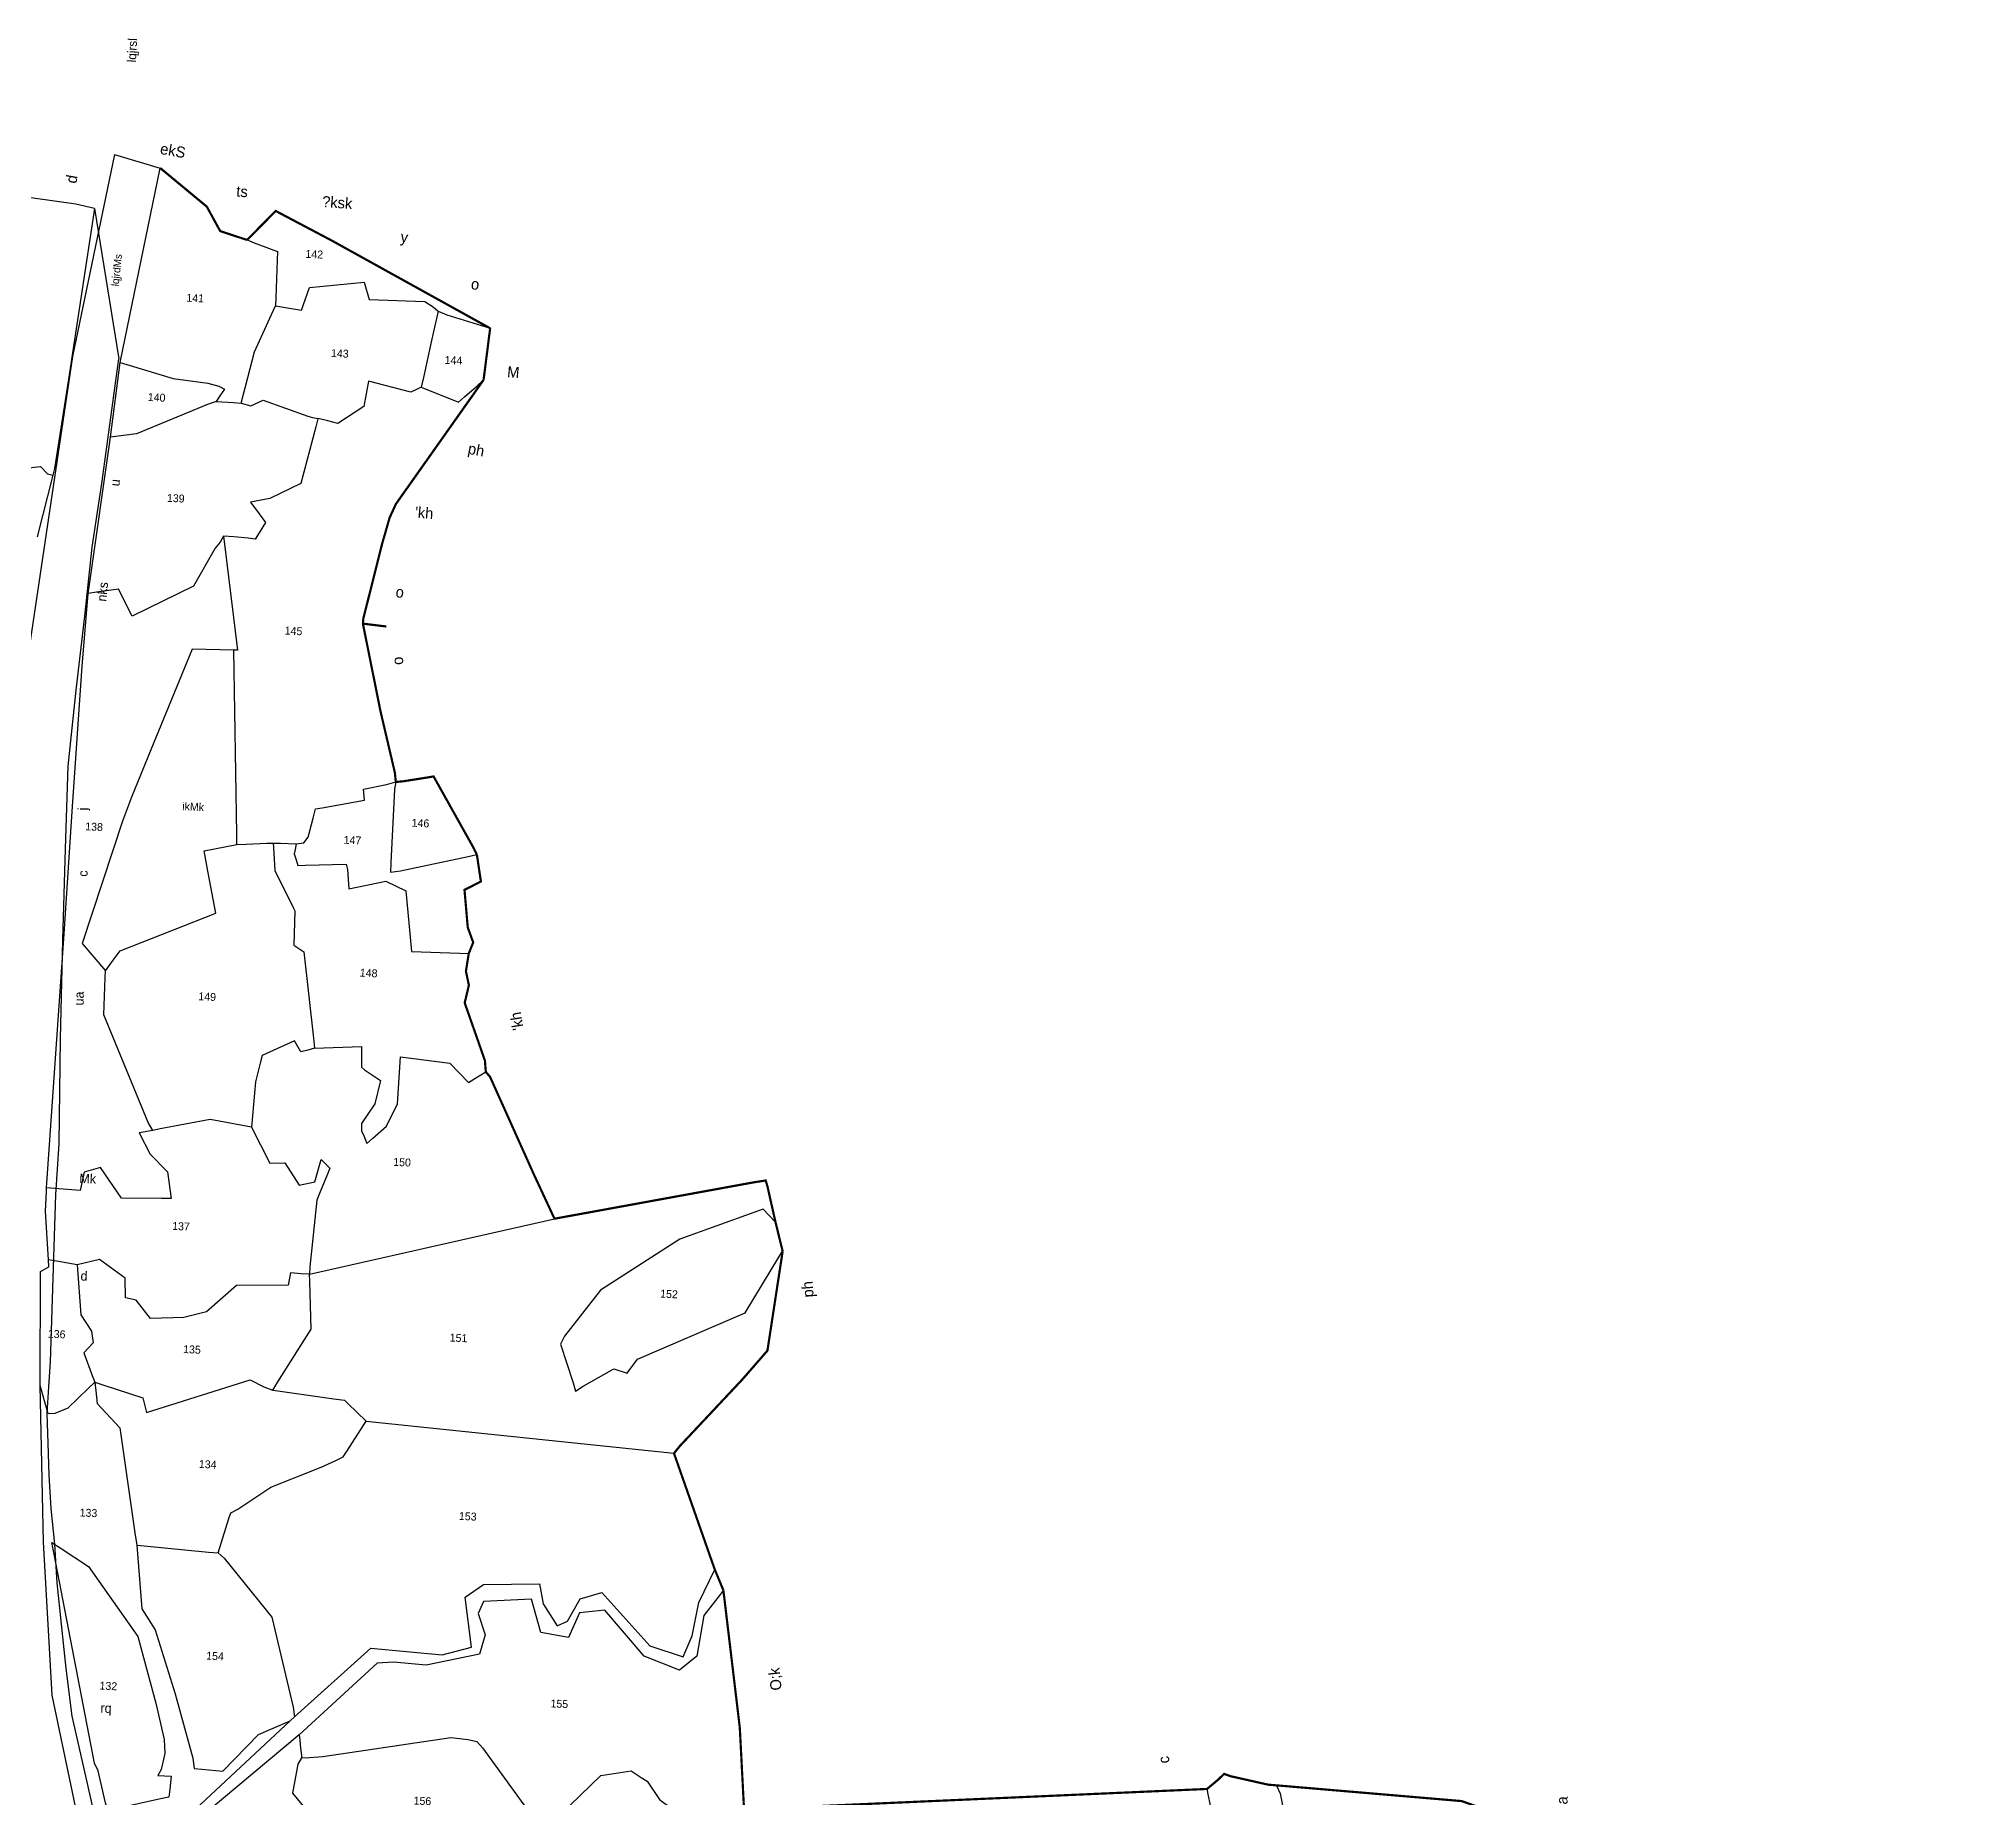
# Model space of a CAD drawing. Header units: feet. Extents: x 260179 to 264429, y 2217036 to 2221301.
# Drawn here: x 262261 to 264279, y 2218824 to 2220654 of the extents above; entities that cross this region are included whole.
import ezdxf
from ezdxf.enums import TextEntityAlignment as Align

# ---------------------------------------------------------------- set-up
doc = ezdxf.new("R2010")
doc.units = ezdxf.units.FT
doc.header["$MEASUREMENT"] = 0
doc.linetypes.add('DIVIDE', pattern=[1.25, 0.5, -0.25, 0, -0.25, 0, -0.25])
for name, color, linetype in [('OFF', 1, 'Continuous'), ('POLY_PARCEL', 6, 'Continuous'), ('POLY_ROAD', 30, 'Continuous'), ('POLY_WATER', 4, 'Continuous'), ('TEXT_MAPIN', 7, 'Continuous'), ('TEXT_MAPOUT', 7, 'Continuous'), ('TEXT_PARCEL', 7, 'Continuous'), ('V_BOUND_LINE', 7, 'Continuous'), ('V_DIVIDE_LINE', 7, 'DIVIDE')]:
    doc.layers.add(name, color=color, linetype=linetype)
doc.styles.add('TEXT_MAP', font='', dxfattribs={"height": 1.8})
doc.styles.get('TEXT_MAP').set_extended_font_data('Kruti Dev 050')

# ---------------------------------------------------------------- blocks, each defined once
blk = doc.blocks.new('ERE')
at = {"layer": 'OFF', "ltscale": 10, "flags": 128}
blk.add_lwpolyline([(261297.92, 2219536.82), (261306.16, 2219497)], dxfattribs=at)
at = {"layer": 'POLY_PARCEL', "ltscale": 10, "flags": 128}
for points in [[(261297.92, 2219536.82), (261292.95, 2219537.73), (261259.11, 2219541.03)], [(261265.21, 2219457.45), (261266.76, 2219459.48), (261269.04, 2219462.4), (261277.55, 2219469.23), (261279.96, 2219470.85), (261280.22, 2219468.38), (261282.56, 2219466.76), (261286.47, 2219467.41), (261288.36, 2219465.52), (261289.83, 2219465.21)]]:
    blk.add_lwpolyline(points, dxfattribs=at)
at = {"layer": 'POLY_ROAD', "ltscale": 10, "flags": 128}
for points in [[(261297.92, 2219536.82), (261292.9, 2219490.99), (261290.2, 2219466.99), (261289.83, 2219465.21)], [(261319.66, 2219095.16), (261312.79, 2219120.4), (261309.03, 2219134.33), (261306.85, 2219146.97), (261305.11, 2219158.79), (261303.49, 2219169.78), (261302.47, 2219180.01), (261301.11, 2219189.51), (261300.14, 2219198.44), (261299.52, 2219206.93), (261298.94, 2219214.83), (261299.04, 2219221.91), (261299.2, 2219228.59), (261298.8, 2219273.3), (261299.08, 2219286.85), (261298.28, 2219314.91), (261297.79, 2219341.25), (261297.45, 2219365.63), (261297.23, 2219387.77), (261298.52, 2219408.07), (261300, 2219427.96), (261301.12, 2219446.45), (261303.04, 2219463.5), (261304.52, 2219479.27), (261306.16, 2219497)], [(261289.83, 2219465.21), (261286.37, 2219448.55)]]:
    blk.add_lwpolyline(points, dxfattribs=at)
at = {"layer": 'TEXT_MAPOUT', "ltscale": 10, "style": 'TEXT_MAP'}
blk.add_text('lqjrdMs', height=2, rotation=86.1802, dxfattribs=at).set_placement((261305.54, 2219520.56), align=Align.CENTER)
for s, rotation, p in [('u', 86.2374, (261307.72, 2219462.9)), ('nks', 86.2374, (261305.49, 2219431.99)), ('j', 91.9048, (261302.83, 2219376.15)), ('c', 91.9048, (261303.65, 2219358.46)), ('ua', 91.9048, (261304.06, 2219324.07))]:
    blk.add_text(s, height=2.5, rotation=rotation, dxfattribs=at).set_placement(p)
for s, p in [('Mk', (261304.87, 2219276.69)), ('d', (261306.29, 2219250.66)), ('rq', (261316.49, 2219135.64))]:
    blk.add_text(s, height=2.5, dxfattribs=at).set_placement(p)
blk = doc.blocks.new('e')
at = {"layer": 'OFF', "ltscale": 10, "flags": 128}
blk.add_lwpolyline([(1207.82, 819.39), (1197.25, 816.8)], dxfattribs=at)
at = {"layer": 'POLY_PARCEL', "ltscale": 10, "flags": 128}
for points in [[(1176.74, 801.43), (1175.05, 800.87), (1171.14, 799.57), (1169.71, 799.1), (1169.68, 797.13), (1169.55, 788.68), (1169.53, 786.75)], [(1169.53, 786.75), (1163.59, 786.05), (1162, 791.29), (1149.64, 793.1), (1148.3, 789.25), (1135.66, 789.41), (1133.65, 788.24), (1132.49, 787.33)], [(1132.49, 787.33), (1130.5, 786.57), (1120.47, 784.03)], [(1132.49, 787.33), (1132.78, 785.66), (1133.65, 780.64), (1135.12, 772.14), (1135.51, 769.88)], [(1176.25, 764.3), (1173.83, 776.09), (1170.35, 784.73), (1169.53, 786.75)], [(1135.51, 769.88), (1134.19, 769.43), (1128.94, 767.63), (1126.83, 766.91), (1125.58, 768.13), (1122.97, 770.68), (1121.4, 772.22)], [(1135.51, 769.88), (1136.67, 769.23), (1137.79, 768.6), (1147.58, 770.64), (1148.33, 764.87), (1154.05, 760.72), (1156.4, 761.2), (1158.62, 761.66)], [(1204.25, 772.15), (1201.97, 771.58), (1192.03, 769.11), (1184.1, 768.42), (1181.57, 767.91), (1180.24, 767.29), (1181.19, 765.73), (1182.01, 764.39)], [(1176.25, 764.3), (1174.08, 763.76), (1171.28, 765.16), (1160.95, 762.05), (1159.86, 761.82), (1158.62, 761.66)], [(1182.01, 764.39), (1178.02, 764.35), (1176.25, 764.3)], [(1182.01, 764.39), (1183.95, 763.61), (1199.72, 756.16), (1205.61, 755.1)], [(1158.62, 761.66), (1158.64, 761.56), (1159.03, 759.73), (1161.83, 746.66), (1168.71, 742.93), (1173.08, 741.89), (1170.94, 739.34), (1169.41, 737.44), (1170.75, 735.01), (1171.56, 733.54), (1173.16, 733.62), (1176.5, 733.78), (1178.83, 733.82)], [(1178.83, 733.82), (1178.62, 732.62), (1174.35, 708.06), (1175.25, 708.03)], [(1178.83, 733.82), (1179.51, 732.47), (1180.61, 731.02), (1185.1, 722.17), (1198.69, 714.63), (1202.13, 720.62), (1207.07, 719.69), (1208.98, 719.33)], [(1172.43, 663.9), (1172.48, 666.24), (1175.25, 708), (1175.25, 708.03)], [(1175.25, 708.03), (1184.73, 707.78), (1192.99, 684.47), (1196.88, 673.49), (1198.65, 667.94), (1206.45, 639.68), (1200.87, 633.72)], [(1136.93, 679.87), (1137.12, 678.24), (1137.15, 661.41), (1137.15, 659.27), (1134.89, 659.75), (1119.69, 663.75), (1117.69, 664.25)], [(1158.92, 664.69), (1157.15, 665.02), (1156.26, 666.35), (1155.33, 670.74), (1154.88, 672.86), (1153.37, 673.21), (1143.87, 675.42), (1144.2, 677.91), (1139.01, 679.21), (1136.93, 679.87)], [(1158.92, 664.69), (1159.11, 663.4), (1159.25, 662.41), (1158.77, 661.06), (1158.32, 659.8), (1156.52, 659.94), (1147.29, 660.64), (1146.99, 659.45), (1146.45, 655.03), (1138.13, 657.24), (1133.48, 655.22), (1131.5, 641.52), (1120.54, 641.67), (1118.45, 641.7)], [(1164.14, 664.63), (1164.03, 663.54), (1163.5, 658.4), (1158.79, 650.05), (1158.47, 649.47), (1158.3, 641.63), (1155.95, 640.21), (1152.83, 620.71), (1152.5, 618.45)], [(1164.14, 664.63), (1162.46, 664.65), (1158.92, 664.69)], [(1172.43, 663.9), (1170.24, 664.09), (1165.64, 664.5), (1164.14, 664.63)], [(1200.87, 633.72), (1199, 636.56), (1197.76, 638.45), (1176.42, 648.07), (1178.57, 657.17), (1179.73, 662.08), (1172.43, 663.9)], [(1188.38, 597.99), (1189.47, 599.73), (1200.8, 623.72), (1200.86, 632.2), (1200.87, 633.72)], [(1152.5, 618.45), (1141.82, 619.33), (1141.58, 614.69), (1140.88, 614.12), (1137.12, 611.84), (1138.16, 606.48), (1140.97, 601.83), (1140.92, 600.11), (1140.42, 599.28), (1139.54, 597.36), (1138.28, 598.57), (1135.26, 601.49), (1133.03, 606.73), (1132.84, 617.45), (1121.56, 616.51), (1117.11, 612.38), (1115.08, 613.74), (1113.27, 614.95)], [(1152.5, 618.45), (1153.97, 617.91), (1155.59, 617.47), (1157.14, 619.9), (1162.68, 617.07), (1164.28, 616.25), (1164.59, 614.73), (1165.5, 610.18), (1165.94, 599.81)], [(1165.94, 599.81), (1175.45, 601.1), (1186.69, 598.42), (1188.38, 597.99)], [(1165.94, 599.81), (1161.38, 591.83), (1157.96, 592.07), (1154.48, 587.16), (1150.94, 588.11), (1149.71, 593.2), (1148.73, 592.3), (1147.67, 591.39), (1148.18, 589.96), (1149.64, 585.87), (1150.27, 583.97), (1151.17, 568.73), (1151.1, 567)], [(1188.38, 597.99), (1191.43, 597.27), (1188.7, 592.58), (1184.54, 588.73), (1183.41, 582.69), (1185.65, 582.6), (1194.75, 582.23), (1199.82, 588.96), (1203.53, 587.75), (1204.21, 583.52), (1210.02, 583.72), (1211.86, 583.78), (1211.89, 583.78)], [(1045.72, 583.96), (1048.65, 586.82), (1050.74, 585.99), (1067.3, 579.04), (1084.77, 566.64), (1092.44, 555.78), (1093.25, 553.87), (1089.95, 545.24), (1089.37, 543.38), (1087.67, 544.63), (1080.86, 548.87), (1077.78, 548.07), (1075.59, 551.34), (1051.64, 563.02), (1044.55, 576.08), (1043.78, 577.48)], [(1151.1, 567), (1098.33, 581.7), (1096.03, 582.34)], [(1158.22, 540.25), (1157.12, 542.22), (1150.15, 554.52), (1150.97, 565.38), (1151.1, 567)], [(1151.1, 567), (1153.05, 567.04), (1155.49, 567.15), (1155.84, 564.3), (1167.61, 563.65), (1174.17, 557.37), (1179.25, 555.77), (1186.77, 555.22), (1190.25, 559.18), (1192.75, 559.6), (1193.03, 564.12), (1199.03, 568.04), (1204.04, 566.58)], [(1204.04, 566.58), (1202.72, 555.29), (1200.07, 551.68), (1199.59, 549.04), (1201.61, 546.67), (1199.42, 541.64), (1198.75, 540.09)], [(1204.04, 566.58), (1208.34, 567.11), (1210.64, 567.39)], [(1158.22, 540.25), (1156.53, 540.1), (1144.25, 539), (1141.77, 538.78), (1140.96, 538.06), (1136.62, 534.26)], [(1198.75, 540.09), (1196.94, 539.6), (1187.68, 537.11), (1186.64, 533.77), (1163.44, 542.34), (1160.29, 540.9), (1158.22, 540.25)], [(1198.75, 540.09), (1198.46, 538.14), (1198.03, 535.26), (1192.61, 530), (1187.98, 506.29), (1187.42, 503.51)], [(1198.75, 540.09), (1200.1, 538.68), (1204.63, 533.94), (1207.52, 532.52), (1209.03, 532.38), (1209.47, 533.77), (1211.14, 538.79)], [(1136.62, 534.26), (1066.27, 530.33)], [(1168.81, 502.72), (1166.75, 510.6), (1166.38, 511.93), (1164.88, 512.82), (1157.58, 518.18), (1146.33, 523.27), (1143.1, 524.99), (1141.48, 525.86), (1140.64, 527.31), (1136.62, 534.26)], [(1187.42, 503.51), (1187.18, 501.58), (1185.56, 489.11), (1182.28, 484.51), (1177.05, 470.18), (1172.36, 455.71), (1171.95, 453.36), (1170.13, 453.34), (1165.39, 453.11), (1157.65, 461.87), (1150.59, 465.31)], [(1187.42, 503.51), (1185.74, 503.49), (1171.06, 502.72), (1168.81, 502.72)], [(1191.69, 444.61), (1193.74, 451.79), (1194.62, 453.49), (1199.85, 474.94), (1206.19, 500.97), (1206.81, 503.23), (1204.82, 502.06), (1198.15, 498.13), (1186.21, 482.79), (1181.33, 467.85), (1179.09, 459.66), (1178.74, 456.49), (1179.38, 452.84), (1180.09, 451.43), (1177.03, 451.43), (1177.25, 448.43), (1177.39, 446.62), (1179.21, 446.13), (1189.3, 443.38), (1191.19, 442.87), (1191.69, 444.61)], [(1168.81, 502.72), (1167.44, 501.52), (1155.89, 488.68), (1150.1, 468.46), (1149.68, 466.23)], [(925.62, 461.5), (924.64, 459.69), (923.51, 455.08), (917.41, 454.73), (914.32, 438.74), (914.09, 435.26), (913.03, 431.8), (906.99, 421.18)], [(924.36, 411.26), (923.86, 412.91), (934.84, 423.72), (939.34, 423.51), (939.72, 423.49), (941.29, 423.95), (941.06, 426.45), (940.53, 430.22), (939.43, 431.85), (937.57, 432.95), (941.24, 443.49), (941.65, 449.82), (940.37, 455.18), (940.43, 456.56), (940.95, 458.37), (941.34, 459.92)], [(1147.55, 457), (1145.84, 457.19), (1142.76, 457.53), (1113.89, 463.27), (1109.93, 463.01), (1107.91, 462.66), (1106.59, 461.3), (1091.85, 442.96)], [(1148.42, 462.18), (1148.21, 460.94), (1147.92, 459.18), (1147.55, 457)], [(1091.85, 442.96), (1090.49, 444.41), (1079.35, 456.26), (1072.47, 457.68), (1070.15, 456.31), (1068.78, 455.49), (1065.72, 451.52), (1059.31, 447.15)], [(1145.4, 443.39), (1145.87, 445.16), (1149.22, 448.88), (1148.3, 455.5), (1147.55, 457)]]:
    blk.add_lwpolyline(points, dxfattribs=at)
at = {"layer": 'POLY_ROAD', "ltscale": 10, "flags": 128}
for points in [[(1207.82, 819.39), (1215.16, 773), (1221.61, 708.34), (1225.06, 669.46), (1227.88, 637.09), (1227.88, 632.48), (1226.97, 595.76), (1225.88, 565.41), (1224.88, 531.33), (1222.52, 489.49), (1218.62, 441.19), (1216.52, 419.03), (1200.17, 343.45), (1195.52, 322.58), (1189.9, 300.26), (1188.7, 297.31), (1178.25, 260.59), (1162.45, 205.01), (1154.81, 176.88), (1148.89, 157.23), (1134.08, 107.73)], [(1204.25, 772.15), (1197.25, 816.8)], [(1205.61, 755.1), (1204.25, 772.15)], [(1208.98, 719.33), (1208.79, 721.38), (1205.61, 755.1)], [(1211.89, 583.78), (1210.71, 641.68), (1210.15, 670.7), (1209.53, 702.75), (1208.98, 719.33)], [(1210.64, 567.39), (1211.89, 578.43), (1211.89, 582.9), (1211.89, 583.78)], [(1211.14, 538.79), (1212.35, 564.67), (1210.49, 565.81), (1210.64, 567.39)], [(1193.44, 427.55), (1197.62, 440.24), (1204.98, 468.52), (1208.7, 503.22), (1211.14, 538.79)]]:
    blk.add_lwpolyline(points, dxfattribs=at)
at = {"layer": 'POLY_WATER', "ltscale": 10, "flags": 128}
for points in [[(1149.68, 466.23), (1133.05, 482.72), (1116.73, 481.95), (1110.18, 484.06), (1112.2, 495.3), (1108.15, 498.45), (1095.44, 499.18), (1094.39, 494.65), (1090.97, 489.8), (1088.62, 491.01), (1086.03, 496.19), (1081.18, 497.89), (1069.62, 486.32), (1061.97, 484.14), (1060.11, 489.07), (1058.94, 496.71), (1055.7, 504.36)], [(1053.53, 499.74), (1054.17, 498.82), (1057.67, 493.77), (1058.81, 484.47), (1062.61, 481.08), (1070.8, 483.88), (1080.27, 493.91), (1086.02, 493.01), (1088.2, 487.28), (1094.6, 488.17), (1097.1, 495.61), (1107.99, 494.58), (1109.04, 491.74), (1107.18, 486.97), (1108.31, 482.53), (1120.3, 479.44), (1127.75, 479.76), (1131.47, 479.35), (1148.42, 462.18)], [(1150.59, 465.31), (1149.68, 466.23)], [(1193.44, 427.55), (1187.16, 432.58), (1187.41, 435.57), (1182.23, 436.06), (1172.14, 443.12), (1150.59, 465.31)], [(1148.42, 462.18), (1172.08, 440.38), (1192.81, 424.17)]]:
    blk.add_lwpolyline(points, dxfattribs=at)
at = {"layer": 'V_BOUND_LINE', "ltscale": 10, "const_width": 0.5, "flags": 128}
for points in [[(1197.25, 816.8), (1186.25, 808.55), (1182.94, 803.15), (1176.74, 801.43)], [(1176.74, 801.43), (1175.44, 802.87), (1171.8, 806.92), (1170.53, 808.33), (1168.78, 807.51), (1157.52, 802.25), (1121.78, 784.67), (1120.47, 784.03)], [(1120.47, 784.03), (1120.6, 782.46), (1121.4, 772.22)], [(1121.4, 772.22), (1139.97, 743.06), (1140.35, 742.1), (1141.25, 739.87), (1142.65, 733.93), (1146.12, 716.64), (1146.16, 715.49)], [(1146.16, 715.49), (1141.19, 695.76), (1137.25, 681.98), (1136.93, 679.87)], [(1136.93, 679.87), (1135.24, 680.1), (1130.35, 681.12), (1128.39, 681.53), (1127.53, 680.15), (1118.67, 665.98), (1117.69, 664.25)], [(1117.69, 664.25), (1117.37, 662.62), (1116.48, 658.18), (1116.96, 657.9), (1120.12, 656.11), (1118.97, 647.61), (1117.56, 644.23), (1117.8, 643.54), (1118.45, 641.7)], [(1118.45, 641.7), (1118.64, 639.96), (1118.9, 637.61), (1118.07, 634.48), (1118.83, 630.42), (1113.59, 617.51), (1113.27, 614.95)], [(1113.27, 614.95), (1112.24, 613.87), (1101.23, 592.23), (1096.85, 583.9), (1096.03, 582.34)], [(1096.03, 582.34), (1051.01, 592.83), (1048.42, 593.35), (1047.97, 592.09), (1045.72, 583.96)], [(1045.72, 583.96), (1044.45, 579.71), (1043.78, 577.48)], [(1043.78, 577.48), (1046.15, 554.7), (1051.53, 547.88), (1065.01, 532.06), (1066.27, 530.33)], [(1066.27, 530.33), (1065.43, 528.28), (1056.29, 505.78), (1055.7, 504.36)], [(1055.7, 504.36), (1053.53, 499.74)], [(1053.53, 499.74), (1053.26, 498.19), (1048.66, 470.97), (1048.27, 468.63), (1046.66, 452.6), (1046.41, 450.17)], [(941.34, 459.92), (938.89, 462.18), (937.63, 463.54), (936.21, 463.09), (927.5, 461.57), (925.62, 461.5)], [(1046.41, 450.17), (1043.94, 450.4), (941.34, 459.92)]]:
    blk.add_lwpolyline(points, dxfattribs=at)
at = {"layer": 'V_BOUND_LINE', "const_width": 0.5, "flags": 128}
blk.add_lwpolyline([(925.62, 461.5), (923.49, 461.43), (883.32, 459.97), (864.79, 454.51), (863.22, 453.47), (829.49, 431.38), (809.22, 424.01), (796.52, 402.64), (778.6, 371.97), (777.39, 370.44), (776.63, 368.97), (773.74, 358.52), (765.61, 333.17), (765.41, 332.54), (759.84, 315.24), (758.88, 312.74)], dxfattribs=at)
at = {"layer": 'V_DIVIDE_LINE', "ltscale": 10, "const_width": 0.5, "flags": 128}
blk.add_lwpolyline([(1146.16, 715.49), (1140.8, 715.1)], dxfattribs=at)
at = {"layer": 'TEXT_MAPIN', "style": 'TEXT_MAP', "text_generation_flag": 2}
blk.add_text('ikMk', height=1.8, dxfattribs=at).set_placement((1185.22, 671.11))
at = {"layer": 'TEXT_MAPOUT', "style": 'TEXT_MAP', "text_generation_flag": 2}
for s, height, rotation, p in [('lqjrsl', 2, 270, (1203.97, 840.53)), ('ekS', 2.5, 7.3457, (1197.59, 820.05)), ('?ksk', 2.5, 1.506, (1160.1, 809.77)), ('ts', 2.5, 1.6351, (1179.73, 811.19)), ('d', 2.5, 277.1315, (1216.18, 812.25)), ('y', 2.5, 5.7054, (1141.94, 802.64)), ('o', 2.5, 4.2326, (1125.38, 792.72)), ('M', 2.5, 2.2885, (1116.15, 773.13)), ('ph', 2.5, 8.1228, (1124.31, 755.29)), ("'kh", 2.5, 1.7882, (1135.55, 740.17)), ('o', 2.5, 3.1769, (1139.1, 721.88)), ('o', 2.5, 262.8686, (1136.5, 706.64)), ("'kh", 2.5, 258.0132, (1105.13, 625.05)), ('ph', 2.5, 263.0407, (1036.21, 567.38)), ('O;k', 2.5, 261.077, (1039.15, 477.74)), ('c', 2.5, 259.6859, (950.13, 465.45)), ('fpa', 2.5, 270, (859.22, 457.53))]:
    blk.add_text(s, height=height, rotation=rotation, dxfattribs=at).set_placement(p)
at = {"layer": 'TEXT_PARCEL', "style": 'TEXT_MAP', "text_generation_flag": 2}
for s, p in [('142', (1163.3, 798.02)), ('141', (1189.89, 786.74)), ('144', (1130.47, 775.45)), ('143', (1156.38, 775.76)), ('140', (1197.56, 763.74)), ('139', (1192.1, 741.03)), ('145', (1163.86, 712.17)), ('146', (1132.87, 669.89)), ('147', (1148.15, 665.27)), ('138', (1207.06, 665.46)), ('148', (1143.01, 635.24)), ('149', (1179.46, 628.09)), ('150', (1133.32, 592.6)), ('137', (1182.89, 575.61)), ('152', (1071.16, 565.59)), ('151', (1118.55, 553.29)), ('135', (1179.03, 547.73)), ('136', (1209.98, 549.73)), ('134', (1174.19, 521.79)), ('153', (1114.48, 512.84)), ('133', (1200.78, 509.45)), ('154', (1170.41, 478.29)), ('155', (1091.58, 471.23)), ('132', (1194.34, 470.32)), ('156', (1121.65, 447.65))]:
    blk.add_text(s, height=1.8, dxfattribs=at).set_placement(p)

msp = doc.modelspace()

# ---------------------------------------------------------------- block references
for name, p, xscale, yscale, zscale, rotation in [('ERE', (-1120669.1, -6375325.6), 3.895693111489024, 3.895693111489024, 3.895693111489024, 357.5742632689065), ('e', (267673.3, 2216524.7), -4.571041181490073, 4.571041181490075, 4.571041181490073, 357.2240163742465)]:
    msp.add_blockref(name, p, dxfattribs=dict(xscale=xscale, yscale=yscale, zscale=zscale, rotation=rotation))

doc.saveas('drawing.dxf')
